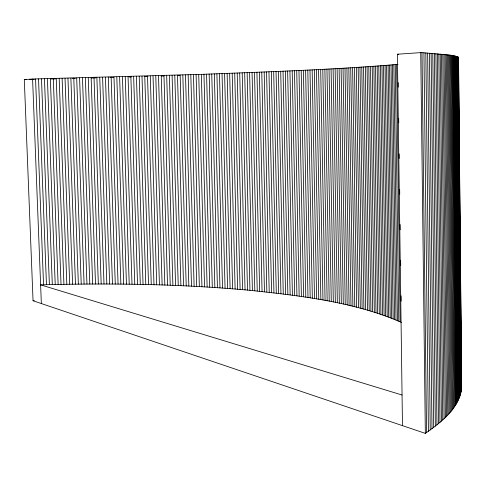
<?xml version="1.0" encoding="UTF-8"?>
<svg xmlns="http://www.w3.org/2000/svg" width="486" height="486" viewBox="0 0 486 486"><rect width="100%" height="100%" fill="white"/><g stroke="black" fill="none" stroke-linecap="round" stroke-linejoin="round"><path stroke-width="0.73" d="M397.961 64.377C333.426 69.79 268.649 71.758 203.956 74.267L32.586 79.011L24.3 79.564L33.048 300.749L425.335 433.378C442.193 421.587 463.486 405.342 461.439 382.257M458.559 57.925L458.164 57.123L456.658 56.461L450.224 55.155L423.938 52.81L420.742 52.622L397.396 54.225L402.475 425.529M33.048 300.749L34.336 300.706M178.034 75.567L179.449 75.524M161.68 76.065L163.825 76.004M145.114 76.551L148.005 76.466M129.076 77.007L131.269 76.946M113.596 77.426L109.891 77.523M401.485 322.425C353.753 301.678 301.223 295.877 249.956 290.33C180.391 283.903 110.413 283.022 40.611 284.857L402.056 395.015M91.228 78.003L95.724 77.888M72.353 78.471L75.385 78.398M50.975 78.975L55.884 78.86M29.36 79.455L34.324 79.346M24.3 79.564L26.256 79.522M397.396 54.225L398.569 54.298M38.528 78.878L46.468 284.705M35.563 78.945L43.546 284.778M32.586 79.011L41.34 303.483M62.111 78.331L69.711 284.243M59.177 78.404L66.825 284.286M56.242 78.471L63.927 284.334M53.302 78.544L61.029 284.383M50.356 78.611L58.126 284.444M47.409 78.677L55.222 284.498M44.451 78.744L52.306 284.565M41.492 78.811L49.39 284.632M85.372 77.766L92.656 284.024M82.48 77.839L89.807 284.043M79.583 77.906L86.951 284.055M76.685 77.979L84.09 284.079M73.781 78.052L81.223 284.103M70.871 78.124L78.355 284.134M67.955 78.191L75.476 284.164M65.033 78.264L72.596 284.201M108.293 77.171L115.273 284.061M105.444 77.244L112.46 284.043M102.595 77.317L109.648 284.031M99.739 77.396L106.829 284.018M96.872 77.468L104.004 284.012M94.005 77.541L101.173 284.012M91.131 77.614L98.342 284.012M88.252 77.693L95.499 284.018M133.644 76.466L140.296 284.401M130.856 76.545L137.538 284.346M128.055 76.624L134.774 284.298M125.248 76.703L132.004 284.249M122.436 76.782L129.227 284.207M119.617 76.861L126.451 284.17M116.798 76.94L123.663 284.14M113.967 77.013L120.874 284.11M111.13 77.092L118.074 284.085M158.503 75.737L164.839 285.057M155.769 75.816L162.136 284.966M153.023 75.901L159.426 284.881M150.277 75.98L156.711 284.802M147.519 76.065L153.989 284.723M144.755 76.144L151.261 284.65M141.991 76.229L148.528 284.583M139.215 76.308L145.794 284.517M136.432 76.387L143.048 284.456M182.827 74.972L188.854 286.047M180.148 75.057L186.211 285.92M177.469 75.142L183.562 285.798M174.778 75.227L180.907 285.677M172.087 75.318L178.247 285.568M169.383 75.397L175.58 285.458M166.674 75.482L172.901 285.349M163.958 75.567L170.221 285.252M161.237 75.652L167.53 285.148M206.562 74.176L212.303 287.366M203.956 74.267L209.727 287.202M201.338 74.358L207.139 287.044M198.719 74.443L204.551 286.886M196.089 74.534L201.951 286.734M193.452 74.619L199.351 286.588M190.804 74.71L196.733 286.448M188.155 74.795L194.114 286.309M185.494 74.887L191.49 286.175M229.659 73.35L235.121 289.03M227.126 73.447L232.618 288.824M224.587 73.538L230.109 288.629M222.035 73.629L227.588 288.435M219.478 73.72L225.061 288.247M216.908 73.811L222.521 288.058M214.332 73.902L219.982 287.882M211.75 73.993L217.43 287.706M209.162 74.085L214.867 287.53M254.5 72.396L259.664 291.284M252.058 72.493L257.252 291.041M249.604 72.59L254.828 290.798M247.143 72.687L252.398 290.561M244.677 72.785L249.956 290.33M242.192 72.882L247.508 290.099M239.707 72.973L245.047 289.881M237.204 73.07L242.575 289.662M234.702 73.161L240.102 289.443M232.186 73.258L237.611 289.231M278.381 71.406L283.265 293.994M276.042 71.509L280.951 293.702M273.685 71.606L278.624 293.416M271.322 71.709L276.291 293.131M268.952 71.806L273.946 292.858M266.565 71.91L271.589 292.584M264.171 72.007L269.226 292.317M261.772 72.104L266.85 292.05M259.36 72.201L264.463 291.794M256.936 72.299L262.069 291.539M303.404 70.276L307.996 297.505M301.186 70.379L305.803 297.165M298.957 70.482L303.604 296.825M296.721 70.585L301.387 296.49M294.467 70.689L299.163 296.162M292.201 70.792L296.922 295.84M289.929 70.895L294.674 295.518M287.639 70.999L292.414 295.202M285.343 71.102L290.142 294.893M283.034 71.205L287.864 294.589M280.714 71.308L285.568 294.291M326.957 69.097L331.276 301.606M324.885 69.206L329.222 301.205M322.795 69.316L327.157 300.816M320.693 69.425L325.079 300.427M318.573 69.528L322.99 300.044M316.447 69.638L320.888 299.668M314.302 69.747L318.767 299.297M312.152 69.85L316.641 298.926M309.983 69.96L314.497 298.568M307.802 70.063L312.34 298.21M305.609 70.172L310.177 297.857M350.728 67.767L354.774 306.769M348.833 67.882L352.903 306.308M346.919 67.991L351.007 305.852M344.993 68.107L349.1 305.408M343.043 68.216L347.18 304.965M341.087 68.332L345.242 304.528M339.113 68.441L343.292 304.09M337.12 68.55L341.324 303.665M335.115 68.66L339.343 303.24M333.098 68.769L337.345 302.827M331.063 68.878L335.334 302.413M329.016 68.988L333.311 302.006M375.532 66.157L379.299 313.749M373.874 66.278L377.658 313.215M372.203 66.394L376.006 312.686M370.508 66.509L374.329 312.164M368.795 66.625L372.641 311.648M367.07 66.74L370.927 311.131M365.32 66.855L369.202 310.627M363.558 66.971L367.459 310.123M361.772 67.086L365.697 309.631M359.974 67.202L363.917 309.139M358.158 67.317L362.119 308.653M356.329 67.426L360.308 308.173M354.476 67.542L358.48 307.699M352.611 67.657L356.639 307.231M398.21 82.59L398.271 87.146M398.696 118.262L398.757 122.812M399.182 153.934L399.249 158.485M399.674 189.607L399.735 194.157M400.148 224.514L400.221 229.829M400.634 260.186L400.707 265.502M401.12 295.859L401.193 301.174M396.612 64.492L400.154 321.805M395.246 64.614L398.799 321.191M393.854 64.735L397.42 320.584M392.445 64.857L396.023 319.988M391.011 64.978L394.602 319.393M389.553 65.094L393.162 318.798M388.077 65.215L391.704 318.215M386.577 65.337L390.222 317.637M385.058 65.452L388.721 317.066M383.521 65.574L387.196 316.501M381.96 65.689L385.659 315.936M380.386 65.804L384.098 315.384M378.788 65.926L382.512 314.831M377.166 66.041L380.915 314.284M422 52.695L426.55 432.564M420.742 52.622L425.335 433.378M447.351 54.772L450.996 411.296M446.288 54.645L449.975 412.505M445.176 54.517L448.906 413.714M444.01 54.389L447.782 414.935M442.795 54.268L446.61 416.156M441.525 54.14L445.389 417.383M440.201 54.019L444.113 418.622M438.828 53.891L442.782 419.861M437.394 53.77L441.403 421.107M435.912 53.648L439.97 422.358M434.369 53.527L438.487 423.616M432.771 53.405L436.944 424.879M431.118 53.284L435.353 426.149M429.411 53.162L433.7 427.419M427.644 53.047L431.999 428.701M425.821 52.925L430.238 429.982M423.938 52.81L428.421 431.27M458.547 57.524L461.67 387.482M458.462 57.391L461.591 388.551M458.334 57.257L461.214 361.548M461.25 365.338L461.481 389.62M458.541 92.437L458.644 103.81M459.027 143.978L459.136 155.35M459.513 195.524L459.622 206.896M459.999 246.311L460.114 258.437M460.485 297.851L460.594 309.224M460.977 349.398L461.08 360.77M458.164 57.123L461.323 390.701M457.952 56.99L461.129 391.789M457.691 56.856L460.892 392.882M457.393 56.722L460.607 393.982M457.047 56.595L460.285 395.094M456.658 56.461L459.914 396.205M456.226 56.327L459.507 397.329M455.747 56.194L459.051 398.453M455.224 56.066L458.547 399.589M454.653 55.933L458.006 400.731M454.033 55.805L457.411 401.879M453.371 55.671L456.779 403.034M452.654 55.544L456.093 404.194M451.895 55.41L455.364 405.367M451.087 55.283L454.586 406.539M450.224 55.155L453.76 407.718M449.319 55.027L452.885 408.908M448.359 54.9L451.968 410.099"/></g></svg>
